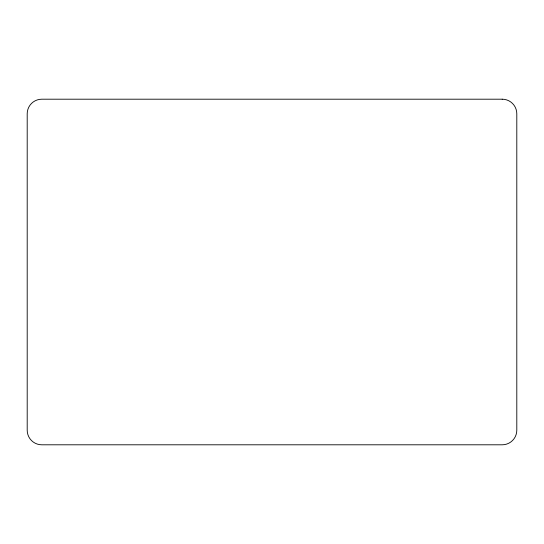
<?xml version="1.0" encoding="UTF-8"?>
<svg xmlns="http://www.w3.org/2000/svg" width="544" height="544" viewBox="0 0 544 544"><rect width="100%" height="100%" fill="white"/><g stroke="black" fill="none" stroke-linecap="round" stroke-linejoin="round"><path stroke-width="0.82" d="M502.207 99.198L41.793 99.198A14.593 14.593 0 0 0 27.2 113.791L27.2 430.209A14.593 14.593 0 0 0 41.793 444.802L502.207 444.802A14.593 14.593 0 0 0 516.8 430.209L516.8 113.791A14.593 14.593 0 0 0 502.207 99.198"/></g></svg>
